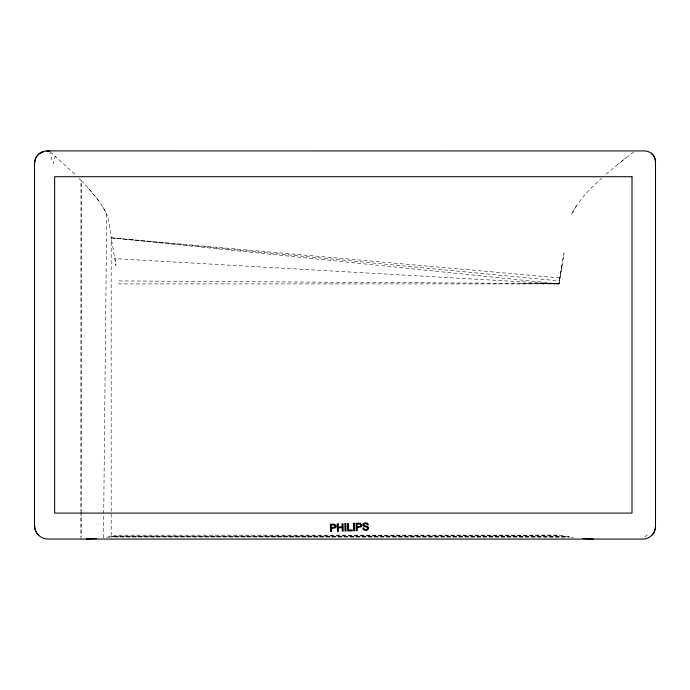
<?xml version="1.0" encoding="UTF-8"?>
<svg xmlns="http://www.w3.org/2000/svg" width="690" height="690" viewBox="0 0 690 690"><rect width="100%" height="100%" fill="white"/><g stroke="black" fill="none" stroke-linecap="round" stroke-linejoin="round"><path stroke-width="0.52" stroke-dasharray="3.45 2.59" d="M81.032 539.062L81.04 514.3M81.04 513.222L81.101 180.513L78.263 177.658M266.09 536.751L266.09 536.121M103.474 537.726L106.734 214.357C100.619 201.437 91.028 190.638 81.101 180.513L81.032 511.066M521.157 283.392L558.969 283.909L563.963 253.178L558.969 283.909L118.982 283.909L118.533 280.916L556.08 283.607M561.919 265.555L558.969 283.909L539.528 283.504M50.137 151.834L55.252 156.38L53.251 163.616L49.766 152.887M576.417 205.939L571.432 214.357C578.703 200.152 590.002 188.603 601.792 178.08M644.952 537.07L648.41 533.75M605.941 174.165L625.908 157.907M633.601 152.042L618.033 164.168M106.562 537.294L118.982 535.173L558.969 535.155L573.666 537.588M103.026 207.388C109.296 216.384 109.632 227.381 111.185 237.834L111.185 536.622L558.969 535.155M113.893 536.121L564.049 536.121M266.09 536.639L567.741 536.682M108.615 537.001L569.509 537.001L111.185 536.622M549.637 283.374L555.295 283.53M559.866 277.932L111.185 237.834L116.024 265.555L114.885 258.655L558.969 283.909L111.185 237.834L559.418 280.916M74.787 174.165L55.252 156.38M98.541 200.497L87.328 187.033M81.032 512.144L81.032 536.906"/><path stroke-width="1.03" d="M651.8 535.337L652.887 534.077A12.8 12.8 0 0 0 655.5 526.323L655.5 161.952A11.049 11.049 0 0 0 651.231 153.214M47.093 151.602L49.128 150.938L46.282 151.438M40.106 153.094L42.107 152.619M47.127 151.421L49.128 150.938M41.521 152.266L43.427 151.938M96.264 538.562L86.362 539.062M593.348 539.062L582.567 538.562M39.416 153.551A12.713 12.713 0 0 0 34.509 163.616L34.5 525.521A13.593 13.593 0 0 0 38.433 535.095M34.535 163.616A12.627 12.627 0 0 1 47.075 150.903L644.572 150.938A10.971 10.971 0 0 1 655.474 161.952M655.466 526.323A12.687 12.687 0 0 1 642.873 539.097L47.929 539.062A13.49 13.49 0 0 1 34.535 525.521M336.039 526.125L336.013 526.582A2.234 2.234 0 0 1 335.495 527.746L331.476 528.557L331.579 531.567L330.605 531.602L330.346 524.184L334.745 524.227L336.039 526.125M361.75 525.185L361.724 525.642A2.234 2.234 0 0 1 361.206 526.815L357.187 527.617L357.291 530.636L356.316 530.67L356.049 523.244L360.456 523.287L361.75 525.185M368.624 528.117C368.546 531.291 362.845 531.214 362.759 528.048L363.673 527.928C363.811 529.808 366.916 530.179 367.649 528.566C367.761 526.082 363.639 527.626 363.009 525.4A1.898 1.898 0 0 1 363.207 523.857L364.743 522.865L366.899 522.994A2.079 2.079 0 0 1 368.167 524.279L368.288 524.892L367.356 524.995L366.813 523.952L365.519 523.641L364.242 524.012L363.863 524.814L364.691 525.711L367.882 526.668L368.624 528.117M335.03 526.194L334.443 527.367L331.442 527.678L331.347 525.03L334.141 524.986L335.03 526.194M360.741 525.254L360.154 526.427L357.153 526.737L357.058 524.09L359.852 524.055L360.741 525.254M338.204 523.9L337.229 523.934L337.496 531.352L338.471 531.317L338.341 527.824L342.171 527.686L342.292 531.179L343.266 531.145L342.999 523.727L342.024 523.762L342.137 526.806L338.316 526.944L338.204 523.9M345.759 523.624L344.793 523.658L345.052 531.076L346.026 531.041L345.759 523.624M348.416 523.529L347.441 523.563L347.708 530.981L352.305 530.817L352.271 529.937L348.648 530.075L348.416 523.529M354.332 523.313L353.366 523.348L353.625 530.765L354.6 530.731L354.332 523.313M632.005 176.718L54.631 176.718L54.631 513.093L632.005 513.093L632.005 176.718"/></g></svg>
